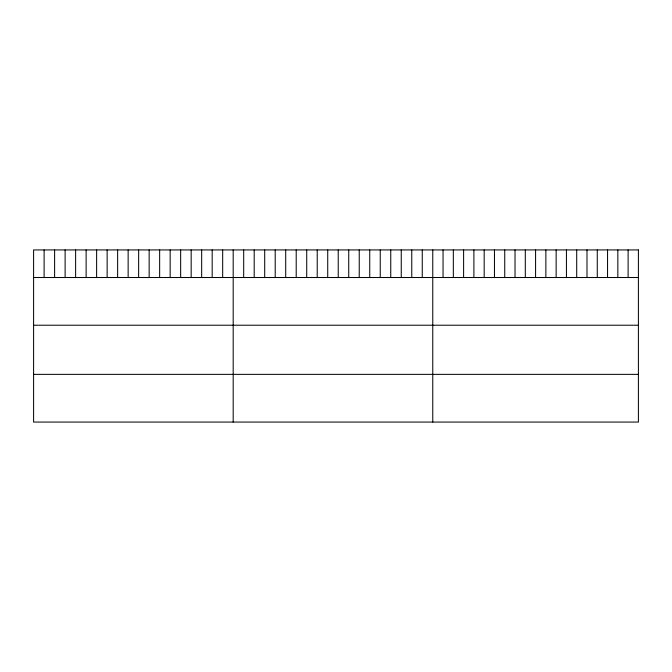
<?xml version="1.0" encoding="UTF-8"?>
<svg xmlns="http://www.w3.org/2000/svg" width="672" height="672" viewBox="0 0 672 672"><rect width="100%" height="100%" fill="white"/><g stroke="black" fill="none" stroke-linecap="round" stroke-linejoin="round"><path stroke-width="1.01" d="M33.6 277.511L638.4 277.511M33.6 325.214L638.4 325.214M33.6 374.363L638.4 374.363M628.118 249.934L628.118 277.511M617.837 249.934L617.837 277.511M607.555 249.934L607.555 277.511M597.274 249.934L597.274 277.511M586.992 249.934L586.992 277.511M576.71 249.934L576.71 277.511M566.429 249.934L566.429 277.511M556.147 249.934L556.147 277.511M545.866 249.934L545.866 277.511M535.584 249.934L535.584 277.511M525.302 249.934L525.302 277.511M515.021 249.934L515.021 277.511M504.739 249.934L504.739 277.511M494.458 249.934L494.458 277.511M484.176 249.934L484.176 277.511M473.894 249.934L473.894 277.511M463.613 249.934L463.613 277.511M453.331 249.934L453.331 277.511M443.05 249.934L443.05 277.511M432.768 249.934L432.768 422.066M422.26 249.934L422.26 277.511M411.76 249.934L411.76 277.511M401.251 249.934L401.251 277.511M390.751 249.934L390.751 277.511M380.243 249.934L380.243 277.511M369.743 249.934L369.743 277.511M359.234 249.934L359.234 277.511M348.734 249.934L348.734 277.511M338.226 249.934L338.226 277.511M327.726 249.934L327.726 277.511M317.218 249.934L317.218 277.511M306.718 249.934L306.718 277.511M296.209 249.934L296.209 277.511M285.709 249.934L285.709 277.511M275.201 249.934L275.201 277.511M264.701 249.934L264.701 277.511M254.192 249.934L254.192 277.511M243.692 249.934L243.692 277.511M233.184 249.934L233.184 422.066M222.676 249.934L222.676 277.511M212.176 249.934L212.176 277.511M201.667 249.934L201.667 277.511M191.167 249.934L191.167 277.511M180.659 249.934L180.659 277.511M170.159 249.934L170.159 277.511M159.65 249.934L159.65 277.511M149.15 249.934L149.15 277.511M138.642 249.934L138.642 277.511M128.142 249.934L128.142 277.511M117.634 249.934L117.634 277.511M107.134 249.934L107.134 277.511M96.625 249.934L96.625 277.511M86.125 249.934L86.125 277.511M75.617 249.934L75.617 277.511M65.117 249.934L65.117 277.511M54.608 249.934L54.608 277.511M44.108 249.934L44.108 277.511M638.4 249.934L33.6 249.934L33.6 422.066L638.4 422.066L638.4 249.934"/></g></svg>
